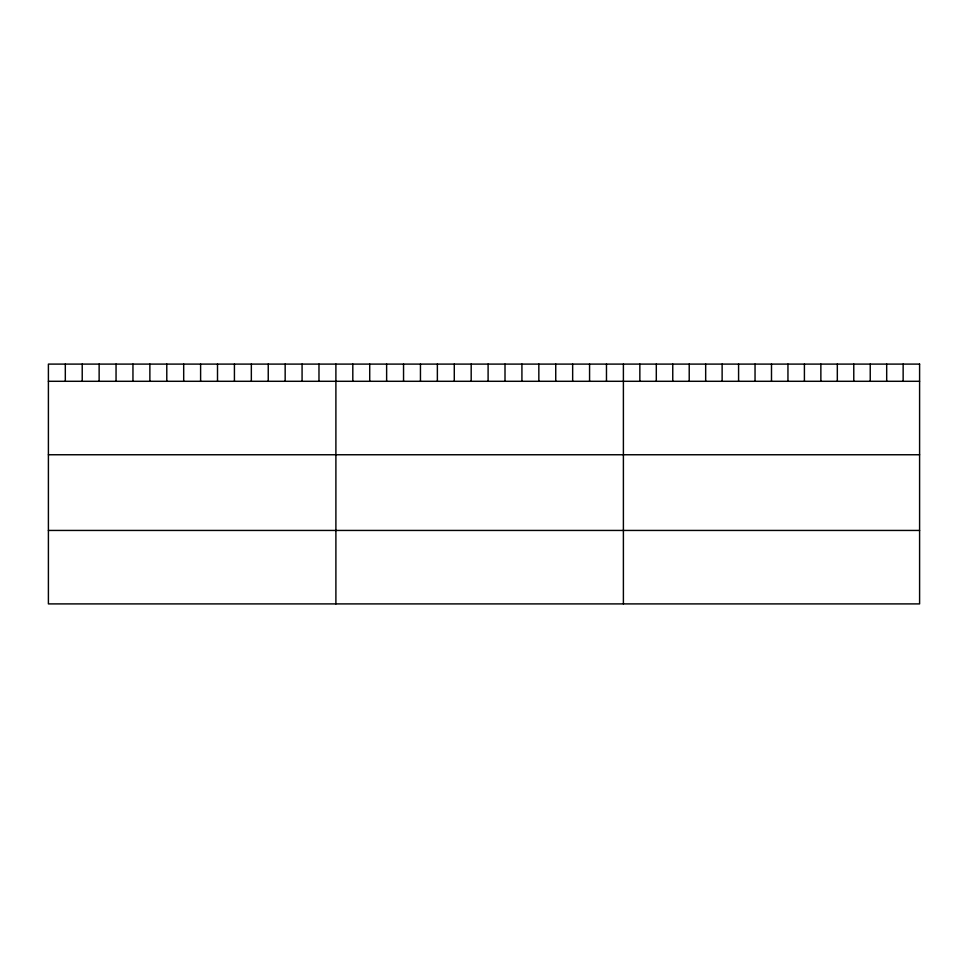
<?xml version="1.0" encoding="UTF-8"?>
<svg xmlns="http://www.w3.org/2000/svg" width="968" height="968" viewBox="0 0 968 968"><rect width="100%" height="100%" fill="white"/><g stroke="black" fill="none" stroke-linecap="round" stroke-linejoin="round"><path stroke-width="1.45" d="M48.4 381.295L919.6 381.295M48.4 454.754L919.6 454.754M48.4 530.44L919.6 530.44M903.144 364.101L903.144 381.295M886.688 364.101L886.688 381.295M870.232 364.101L870.232 381.295M853.776 364.101L853.776 381.295M837.32 364.101L837.32 381.295M820.864 364.101L820.864 381.295M804.408 364.101L804.408 381.295M787.952 364.101L787.952 381.295M771.496 364.101L771.496 381.295M755.04 364.101L755.04 381.295M738.584 364.101L738.584 381.295M722.128 364.101L722.128 381.295M705.672 364.101L705.672 381.295M689.216 364.101L689.216 381.295M672.76 364.101L672.76 381.295M656.304 364.101L656.304 381.295M639.848 364.101L639.848 381.295M623.392 364.101L623.392 603.899M606.476 364.101L606.476 381.295M589.572 364.101L589.572 381.295M572.657 364.101L572.657 381.295M555.741 364.101L555.741 381.295M538.837 364.101L538.837 381.295M521.921 364.101L521.921 381.295M505.006 364.101L505.006 381.295M488.102 364.101L488.102 381.295M471.186 364.101L471.186 381.295M454.282 364.101L454.282 381.295M437.367 364.101L437.367 381.295M420.451 364.101L420.451 381.295M403.547 364.101L403.547 381.295M386.631 364.101L386.631 381.295M369.716 364.101L369.716 381.295M352.812 364.101L352.812 381.295M335.896 364.101L335.896 603.899M318.98 364.101L318.98 381.295M302.077 364.101L302.077 381.295M285.161 364.101L285.161 381.295M268.245 364.101L268.245 381.295M251.341 364.101L251.341 381.295M234.425 364.101L234.425 381.295M217.51 364.101L217.51 381.295M200.606 364.101L200.606 381.295M183.69 364.101L183.69 381.295M166.786 364.101L166.786 381.295M149.871 364.101L149.871 381.295M132.955 364.101L132.955 381.295M116.051 364.101L116.051 381.295M99.135 364.101L99.135 381.295M82.219 364.101L82.219 381.295M65.316 364.101L65.316 381.295M919.6 364.101L48.4 364.101L48.4 603.899L919.6 603.899L919.6 364.101"/></g></svg>
